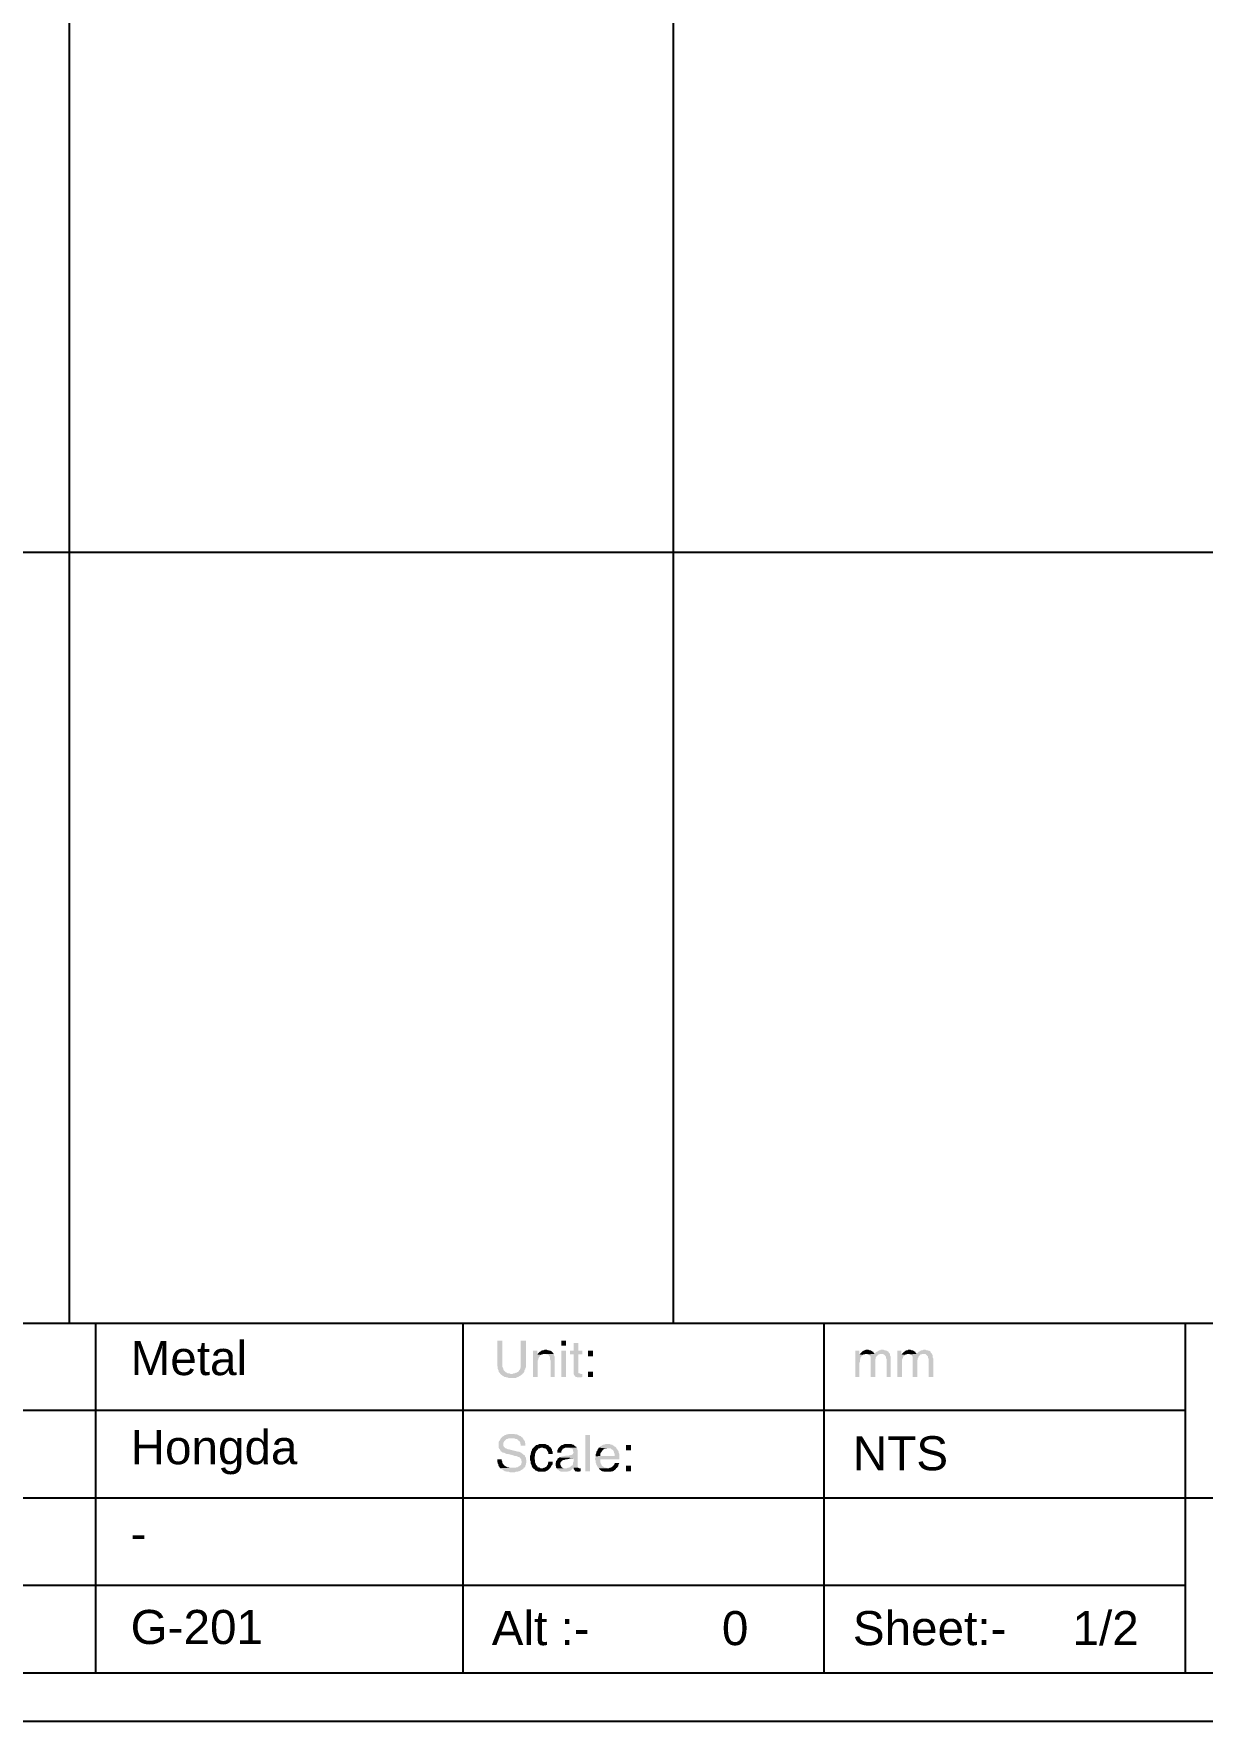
# Model space of a CAD drawing. Header units: inches. Extents: x 3613 to 8393, y -2205 to -794.
# Drawn here: x 7220 to 7322.8, y -1550.8 to -1402.3 of the extents above; entities that cross this region are included whole.
import ezdxf

# ---------------------------------------------------------------- set-up
doc = ezdxf.new("R2010")
doc.units = ezdxf.units.IN
doc.header["$MEASUREMENT"] = 0
doc.styles.get("Standard").update_dxf_attribs({"font": 'arial.ttf'})

msp = doc.modelspace()

# ---------------------------------------------------------------- hatches: boundary and pattern name
at = {"transparency": 33554559}
for points in [[(7261.207, -1517.322), (7260.756, -1517.322), (7260.756, -1519.534), (7260.801, -1519.624), (7260.801, -1519.805), (7260.846, -1519.895), (7260.891, -1519.985), (7260.891, -1520.076), (7260.936, -1520.121), (7260.981, -1520.166), (7261.026, -1520.256), (7262.019, -1520.256), (7261.929, -1520.256), (7261.839, -1520.211), (7261.658, -1520.211), (7261.613, -1520.166), (7261.523, -1520.121), (7261.478, -1520.076), (7261.433, -1520.03), (7261.387, -1519.985), (7261.342, -1519.94), (7261.297, -1519.85), (7261.297, -1519.805), (7261.252, -1519.714), (7261.207, -1519.624), (7261.207, -1519.353)], [(7263.283, -1517.322), (7262.832, -1517.322), (7262.832, -1519.353), (7262.832, -1519.669), (7262.787, -1519.76), (7262.787, -1519.805), (7262.741, -1519.895), (7262.696, -1519.94), (7262.651, -1520.03), (7262.606, -1520.076), (7262.516, -1520.121), (7262.471, -1520.166), (7262.38, -1520.166), (7262.29, -1520.211), (7262.2, -1520.211), (7262.11, -1520.256), (7261.026, -1520.256), (7261.072, -1520.301), (7261.117, -1520.346), (7261.207, -1520.391), (7261.252, -1520.437), (7261.342, -1520.482), (7261.387, -1520.527), (7261.478, -1520.527), (7261.568, -1520.572), (7261.658, -1520.572), (7261.748, -1520.617), (7262.38, -1520.617), (7262.471, -1520.572), (7262.561, -1520.527), (7262.606, -1520.527), (7262.696, -1520.482), (7262.741, -1520.437), (7262.832, -1520.391), (7262.877, -1520.346), (7262.967, -1520.301), (7262.967, -1520.256), (7263.057, -1520.211), (7263.102, -1520.121), (7263.148, -1520.076), (7263.148, -1519.985), (7263.193, -1519.895), (7263.238, -1519.85), (7263.238, -1519.76), (7263.283, -1519.669), (7263.283, -1519.353)], [(7266.803, -1517.774), (7266.803, -1517.322), (7266.397, -1517.322), (7266.397, -1517.774)], [(7267.886, -1517.548), (7267.48, -1517.548), (7267.48, -1518.225), (7267.164, -1518.225), (7267.164, -1518.541), (7267.48, -1518.541), (7267.48, -1520.256), (7267.525, -1520.346), (7267.571, -1520.391), (7267.571, -1520.437), (7267.616, -1520.482), (7267.661, -1520.527), (7267.751, -1520.527), (7267.841, -1520.572), (7268.112, -1520.572), (7268.248, -1520.527), (7268.248, -1520.256), (7268.112, -1520.256), (7268.022, -1520.211), (7267.932, -1520.211), (7267.886, -1520.166), (7267.886, -1518.541), (7268.248, -1518.541), (7268.248, -1518.225), (7267.886, -1518.225)], [(7264.276, -1518.225), (7263.915, -1518.225), (7263.915, -1520.527), (7264.321, -1520.527), (7264.321, -1519.308), (7264.321, -1519.083), (7264.366, -1518.992), (7264.366, -1518.902), (7264.411, -1518.857), (7264.456, -1518.767), (7264.502, -1518.722), (7264.502, -1518.722), (7264.547, -1518.631), (7264.592, -1518.586), (7264.276, -1518.541)], [(7264.998, -1518.135), (7264.908, -1518.135), (7264.817, -1518.18), (7264.727, -1518.18), (7264.637, -1518.225), (7264.592, -1518.27), (7264.502, -1518.315), (7264.456, -1518.36), (7264.366, -1518.451), (7264.276, -1518.541), (7264.592, -1518.586), (7264.682, -1518.541), (7264.772, -1518.541), (7264.817, -1518.496), (7265.72, -1518.496), (7265.675, -1518.406), (7265.63, -1518.36), (7265.585, -1518.315), (7265.54, -1518.27), (7265.449, -1518.225), (7265.359, -1518.225), (7265.314, -1518.18), (7265.224, -1518.18), (7265.133, -1518.135)], [(7265.72, -1518.496), (7264.908, -1518.496), (7264.998, -1518.496), (7265.088, -1518.541), (7265.179, -1518.541), (7265.269, -1518.586), (7265.314, -1518.631), (7265.314, -1518.676), (7265.359, -1518.722), (7265.404, -1518.767), (7265.404, -1518.992), (7265.449, -1519.083), (7265.449, -1520.527), (7265.81, -1520.527), (7265.81, -1518.722), (7265.765, -1518.631), (7265.765, -1518.541)], [(7266.803, -1520.527), (7266.803, -1518.225), (7266.397, -1518.225), (7266.397, -1520.527)], [(7269.195, -1518.722), (7269.195, -1518.225), (7268.744, -1518.225), (7268.744, -1518.722)], [(7292.619, -1518.225), (7292.258, -1518.225), (7292.258, -1520.527), (7292.619, -1520.527), (7292.619, -1519.308), (7292.664, -1519.218), (7292.664, -1519.037), (7292.709, -1518.947), (7292.709, -1518.857), (7292.754, -1518.767), (7292.799, -1518.722), (7292.845, -1518.676), (7292.935, -1518.586), (7292.619, -1518.541)], [(7293.341, -1518.135), (7293.206, -1518.135), (7293.115, -1518.18), (7293.07, -1518.18), (7292.98, -1518.225), (7292.89, -1518.27), (7292.845, -1518.315), (7292.754, -1518.406), (7292.709, -1518.451), (7292.619, -1518.541), (7292.935, -1518.586), (7292.98, -1518.541), (7293.07, -1518.541), (7293.16, -1518.496), (7293.251, -1518.496), (7293.928, -1518.451), (7293.883, -1518.406), (7293.837, -1518.315), (7293.792, -1518.315), (7293.747, -1518.27), (7293.657, -1518.225), (7293.612, -1518.18), (7293.522, -1518.18), (7293.431, -1518.135)], [(7293.928, -1518.451), (7293.251, -1518.496), (7293.296, -1518.496), (7293.386, -1518.541), (7293.973, -1518.496)], [(7294.605, -1518.135), (7294.514, -1518.135), (7294.469, -1518.18), (7294.379, -1518.18), (7294.289, -1518.225), (7294.244, -1518.27), (7294.153, -1518.315), (7294.063, -1518.36), (7294.018, -1518.451), (7293.973, -1518.496), (7293.386, -1518.541), (7293.476, -1518.541), (7293.522, -1518.631), (7293.522, -1518.631), (7293.567, -1518.676), (7293.612, -1518.767), (7293.612, -1520.527), (7294.018, -1520.527), (7294.018, -1518.992), (7294.063, -1518.902), (7294.063, -1518.812), (7294.108, -1518.767), (7294.153, -1518.676), (7294.199, -1518.676), (7294.244, -1518.586), (7294.334, -1518.541), (7294.379, -1518.541), (7294.469, -1518.496), (7294.56, -1518.496), (7295.282, -1518.451), (7295.237, -1518.406), (7295.191, -1518.36), (7295.191, -1518.315), (7295.101, -1518.27), (7295.056, -1518.225), (7294.966, -1518.225), (7294.921, -1518.18), (7294.83, -1518.18), (7294.74, -1518.135)], [(7295.282, -1518.451), (7294.56, -1518.496), (7294.695, -1518.496), (7294.74, -1518.541), (7294.83, -1518.586), (7294.876, -1518.631), (7294.921, -1518.676), (7294.966, -1518.767), (7294.966, -1518.857), (7295.011, -1518.947), (7295.011, -1520.527), (7295.372, -1520.527), (7295.372, -1518.902), (7295.372, -1518.722), (7295.327, -1518.631), (7295.327, -1518.541)], [(7296.32, -1518.225), (7295.959, -1518.225), (7295.959, -1520.527), (7296.365, -1520.527), (7296.365, -1519.037), (7296.41, -1518.947), (7296.455, -1518.857), (7296.455, -1518.767), (7296.5, -1518.722), (7296.591, -1518.676), (7296.636, -1518.586), (7296.32, -1518.541)], [(7297.042, -1518.135), (7296.906, -1518.135), (7296.861, -1518.18), (7296.771, -1518.18), (7296.681, -1518.225), (7296.636, -1518.27), (7296.545, -1518.315), (7296.455, -1518.406), (7296.41, -1518.451), (7296.32, -1518.541), (7296.636, -1518.586), (7296.726, -1518.541), (7296.771, -1518.541), (7296.861, -1518.496), (7296.952, -1518.496), (7297.629, -1518.451), (7297.583, -1518.406), (7297.538, -1518.315), (7297.538, -1518.315), (7297.448, -1518.27), (7297.403, -1518.225), (7297.313, -1518.18), (7297.222, -1518.18), (7297.132, -1518.135)], [(7297.629, -1518.451), (7296.952, -1518.496), (7296.997, -1518.496), (7297.087, -1518.541), (7297.674, -1518.496)], [(7298.351, -1518.135), (7298.26, -1518.135), (7298.17, -1518.18), (7298.08, -1518.18), (7297.99, -1518.225), (7297.944, -1518.27), (7297.854, -1518.315), (7297.809, -1518.36), (7297.719, -1518.451), (7297.674, -1518.496), (7297.087, -1518.541), (7297.177, -1518.541), (7297.222, -1518.631), (7297.222, -1518.631), (7297.268, -1518.676), (7297.313, -1518.767), (7297.313, -1520.527), (7297.719, -1520.527), (7297.719, -1519.083), (7297.764, -1518.992), (7297.764, -1518.902), (7297.809, -1518.812), (7297.854, -1518.767), (7297.854, -1518.676), (7297.899, -1518.676), (7297.944, -1518.586), (7298.035, -1518.541), (7298.125, -1518.541), (7298.17, -1518.496), (7298.26, -1518.496), (7298.983, -1518.451), (7298.937, -1518.406), (7298.892, -1518.36), (7298.892, -1518.315), (7298.847, -1518.27), (7298.757, -1518.225), (7298.712, -1518.225), (7298.621, -1518.18), (7298.531, -1518.18), (7298.441, -1518.135)], [(7298.983, -1518.451), (7298.26, -1518.496), (7298.396, -1518.496), (7298.486, -1518.541), (7298.531, -1518.586), (7298.576, -1518.631), (7298.621, -1518.676), (7298.667, -1518.767), (7298.667, -1518.857), (7298.712, -1518.947), (7298.712, -1520.527), (7299.118, -1520.527), (7299.118, -1518.902), (7299.118, -1518.902), (7299.073, -1518.812), (7299.073, -1518.631), (7299.028, -1518.541)], [(7269.195, -1520.527), (7269.195, -1520.076), (7268.744, -1520.076), (7268.744, -1520.527)], [(7261.117, -1525.898), (7261.072, -1525.943), (7261.026, -1526.033), (7260.981, -1526.123), (7260.936, -1526.168), (7260.891, -1526.259), (7260.891, -1526.755), (7260.936, -1526.845), (7260.981, -1526.89), (7261.026, -1526.981), (7261.072, -1527.026), (7261.072, -1527.071), (7261.162, -1527.116), (7261.207, -1527.161), (7261.297, -1527.206), (7261.387, -1527.206), (7261.478, -1527.252), (7261.568, -1527.297), (7261.658, -1527.297), (7262.2, -1527.432), (7262.29, -1527.477), (7262.425, -1527.477), (7262.516, -1527.522), (7262.606, -1527.567), (7262.651, -1527.567), (7262.741, -1527.613), (7262.787, -1527.658), (7262.787, -1527.658), (7262.832, -1527.748), (7262.877, -1527.793), (7262.877, -1527.883), (7262.922, -1527.974), (7262.922, -1528.064), (7262.877, -1528.109), (7262.877, -1528.199), (7262.832, -1528.29), (7262.741, -1528.335), (7262.696, -1528.38), (7262.696, -1528.38), (7262.606, -1528.425), (7262.561, -1528.47), (7262.471, -1528.47), (7262.38, -1528.515), (7262.11, -1528.515), (7261.026, -1528.56), (7261.117, -1528.606), (7261.162, -1528.651), (7261.252, -1528.696), (7261.297, -1528.741), (7261.387, -1528.786), (7261.433, -1528.831), (7261.523, -1528.831), (7261.613, -1528.876), (7261.794, -1528.876), (7261.884, -1528.921), (7262.29, -1528.921), (7262.38, -1528.876), (7262.561, -1528.876), (7262.606, -1528.831), (7262.696, -1528.831), (7262.787, -1528.786), (7262.832, -1528.741), (7262.922, -1528.696), (7262.967, -1528.651), (7263.012, -1528.651), (7263.057, -1528.606), (7263.102, -1528.515), (7263.193, -1528.47), (7263.238, -1528.38), (7263.238, -1528.335), (7263.283, -1528.244), (7263.283, -1528.154), (7263.328, -1528.064), (7263.328, -1527.838), (7263.283, -1527.748), (7263.283, -1527.658), (7263.238, -1527.567), (7263.193, -1527.522), (7263.193, -1527.432), (7263.102, -1527.387), (7263.102, -1527.387), (7263.057, -1527.342), (7263.012, -1527.297), (7262.922, -1527.252), (7262.877, -1527.206), (7262.787, -1527.161), (7262.696, -1527.116), (7262.606, -1527.116), (7262.471, -1527.071), (7261.929, -1526.936), (7261.929, -1526.936), (7261.794, -1526.89), (7261.703, -1526.89), (7261.613, -1526.845), (7261.523, -1526.8), (7261.478, -1526.8), (7261.433, -1526.755), (7261.387, -1526.71), (7261.342, -1526.665), (7261.297, -1526.575), (7261.297, -1526.349), (7261.342, -1526.259), (7261.387, -1526.168), (7261.433, -1526.123), (7261.478, -1526.078), (7261.523, -1526.033), (7261.568, -1525.988), (7261.658, -1525.988), (7261.748, -1525.943), (7262.019, -1525.943)], [(7262.019, -1525.537), (7261.794, -1525.537), (7261.703, -1525.582), (7261.613, -1525.582), (7261.523, -1525.627), (7261.478, -1525.627), (7261.387, -1525.672), (7261.342, -1525.717), (7261.252, -1525.762), (7261.207, -1525.807), (7261.162, -1525.852), (7261.117, -1525.898), (7262.019, -1525.943), (7262.29, -1525.943), (7262.38, -1525.988), (7262.471, -1525.988), (7262.516, -1526.033), (7262.606, -1526.078), (7262.606, -1526.123), (7262.696, -1526.168), (7262.741, -1526.213), (7262.787, -1526.304), (7262.787, -1526.394), (7262.832, -1526.484), (7262.832, -1526.575), (7263.238, -1526.575), (7263.238, -1526.394), (7263.193, -1526.304), (7263.193, -1526.213), (7263.148, -1526.123), (7263.102, -1526.078), (7263.057, -1525.988), (7263.012, -1525.943), (7262.967, -1525.852), (7262.877, -1525.807), (7262.877, -1525.807), (7262.787, -1525.717), (7262.741, -1525.717), (7262.651, -1525.672), (7262.561, -1525.627), (7262.516, -1525.582), (7262.335, -1525.582), (7262.245, -1525.537), (7262.155, -1525.537)], [(7264.727, -1526.439), (7264.456, -1526.439), (7264.366, -1526.484), (7264.276, -1526.529), (7264.186, -1526.529), (7264.14, -1526.575), (7264.05, -1526.665), (7264.005, -1526.71), (7263.96, -1526.755), (7264.772, -1526.755), (7264.863, -1526.8), (7264.953, -1526.8), (7265.043, -1526.845), (7265.088, -1526.89), (7265.133, -1526.981), (7265.179, -1527.026), (7265.224, -1527.116), (7265.269, -1527.206), (7265.269, -1527.297), (7265.63, -1527.297), (7265.63, -1527.071), (7265.585, -1527.026), (7265.585, -1526.936), (7265.54, -1526.845), (7265.494, -1526.8), (7265.449, -1526.71), (7265.359, -1526.665), (7265.359, -1526.62), (7265.314, -1526.575), (7265.224, -1526.529), (7265.133, -1526.529), (7265.088, -1526.484), (7264.998, -1526.439), (7264.817, -1526.439)], [(7266.984, -1526.439), (7266.668, -1526.439), (7266.578, -1526.484), (7266.487, -1526.529), (7266.442, -1526.529), (7266.352, -1526.575), (7266.307, -1526.62), (7266.262, -1526.665), (7266.217, -1526.71), (7266.171, -1526.755), (7266.126, -1526.845), (7266.081, -1526.936), (7266.036, -1527.026), (7266.036, -1527.206), (7266.397, -1527.206), (7266.397, -1527.071), (7266.442, -1526.981), (7266.487, -1526.936), (7266.533, -1526.845), (7266.578, -1526.845), (7266.668, -1526.8), (7266.758, -1526.755), (7267.751, -1526.755), (7267.706, -1526.665), (7267.616, -1526.62), (7267.571, -1526.575), (7267.525, -1526.529), (7267.435, -1526.484), (7267.39, -1526.484), (7267.3, -1526.439), (7267.074, -1526.439)], [(7268.518, -1528.831), (7268.518, -1525.627), (7268.925, -1525.627), (7268.925, -1528.831)], [(7270.504, -1526.439), (7270.278, -1526.439), (7270.188, -1526.484), (7270.098, -1526.484), (7270.008, -1526.529), (7269.963, -1526.575), (7269.872, -1526.62), (7269.827, -1526.665), (7269.737, -1526.71), (7269.692, -1526.755), (7270.504, -1526.8), (7270.685, -1526.8), (7270.775, -1526.845), (7270.82, -1526.89), (7270.91, -1526.936), (7270.955, -1526.981), (7270.955, -1526.981), (7271.001, -1527.071), (7271.046, -1527.116), (7271.046, -1527.206), (7271.091, -1527.297), (7271.091, -1527.477), (7269.827, -1527.477), (7269.421, -1527.522), (7269.421, -1527.613), (7269.376, -1527.703), (7269.376, -1527.793), (7269.421, -1527.883), (7269.421, -1528.064), (7269.466, -1528.154), (7269.466, -1528.244), (7269.511, -1528.29), (7269.556, -1528.38), (7269.601, -1528.47), (7269.647, -1528.515), (7269.692, -1528.56), (7270.504, -1528.56), (7270.414, -1528.56), (7270.324, -1528.515), (7270.233, -1528.515), (7270.143, -1528.47), (7270.098, -1528.425), (7270.008, -1528.38), (7269.963, -1528.335), (7269.963, -1528.29), (7269.917, -1528.244), (7269.872, -1528.154), (7269.872, -1528.109), (7269.827, -1528.019), (7269.827, -1527.793), (7271.497, -1527.793), (7271.497, -1527.297), (7271.452, -1527.206), (7271.452, -1527.116), (7271.407, -1527.026), (7271.362, -1526.981), (7271.317, -1526.89), (7271.271, -1526.845), (7271.226, -1526.755), (7271.181, -1526.71), (7271.136, -1526.665), (7271.046, -1526.62), (7271.001, -1526.575), (7270.91, -1526.529), (7270.865, -1526.484), (7270.775, -1526.484), (7270.685, -1526.439), (7270.594, -1526.439)], [(7272.535, -1526.981), (7272.535, -1526.529), (7272.084, -1526.529), (7272.084, -1526.981)], [(7261.162, -1527.793), (7260.756, -1527.793), (7260.756, -1527.974), (7260.801, -1528.064), (7260.801, -1528.154), (7260.846, -1528.199), (7260.846, -1528.29), (7260.891, -1528.38), (7260.936, -1528.425), (7260.981, -1528.515), (7261.026, -1528.56), (7262.11, -1528.515), (7261.794, -1528.515), (7261.703, -1528.47), (7261.613, -1528.47), (7261.568, -1528.425), (7261.478, -1528.38), (7261.433, -1528.335), (7261.387, -1528.335), (7261.342, -1528.29), (7261.297, -1528.199), (7261.252, -1528.154), (7261.207, -1528.064), (7261.207, -1527.974), (7261.162, -1527.883)], [(7263.96, -1526.755), (7263.87, -1526.845), (7263.825, -1526.89), (7263.825, -1526.981), (7263.779, -1527.026), (7263.734, -1527.116), (7263.734, -1527.206), (7263.689, -1527.297), (7263.689, -1527.387), (7263.644, -1527.477), (7263.644, -1527.838), (7263.689, -1527.929), (7263.689, -1528.109), (7263.734, -1528.199), (7263.779, -1528.29), (7263.779, -1528.38), (7263.825, -1528.425), (7263.87, -1528.515), (7263.915, -1528.56), (7264.682, -1528.56), (7264.547, -1528.56), (7264.502, -1528.515), (7264.411, -1528.47), (7264.321, -1528.47), (7264.276, -1528.38), (7264.231, -1528.335), (7264.186, -1528.29), (7264.14, -1528.199), (7264.14, -1528.154), (7264.095, -1528.064), (7264.095, -1527.883), (7264.05, -1527.748), (7264.05, -1527.567), (7264.095, -1527.477), (7264.095, -1527.297), (7264.14, -1527.206), (7264.14, -1527.116), (7264.186, -1527.071), (7264.231, -1527.026), (7264.231, -1526.981), (7264.321, -1526.936), (7264.366, -1526.845), (7264.456, -1526.8), (7264.502, -1526.8), (7264.592, -1526.755), (7264.682, -1526.755)], [(7265.63, -1527.974), (7265.269, -1527.974), (7265.269, -1528.019), (7265.224, -1528.109), (7265.224, -1528.199), (7265.179, -1528.29), (7265.133, -1528.335), (7265.088, -1528.425), (7264.998, -1528.47), (7264.953, -1528.515), (7264.863, -1528.515), (7264.772, -1528.56), (7263.915, -1528.56), (7263.96, -1528.606), (7264.05, -1528.651), (7264.095, -1528.741), (7264.186, -1528.786), (7264.231, -1528.786), (7264.321, -1528.831), (7264.411, -1528.876), (7264.953, -1528.876), (7265.043, -1528.831), (7265.133, -1528.786), (7265.224, -1528.741), (7265.269, -1528.696), (7265.314, -1528.651), (7265.359, -1528.606), (7265.404, -1528.56), (7265.449, -1528.515), (7265.494, -1528.425), (7265.54, -1528.335), (7265.585, -1528.29), (7265.63, -1528.199), (7265.63, -1528.109)], [(7266.217, -1527.613), (7266.171, -1527.658), (7266.081, -1527.703), (7266.081, -1527.748), (7266.036, -1527.793), (7265.991, -1527.883), (7265.946, -1527.929), (7265.946, -1528.019), (7265.901, -1528.109), (7265.901, -1528.335), (7265.946, -1528.425), (7265.946, -1528.515), (7265.991, -1528.56), (7266.713, -1528.56), (7266.578, -1528.56), (7266.487, -1528.515), (7266.442, -1528.47), (7266.397, -1528.425), (7266.352, -1528.335), (7266.307, -1528.244), (7266.307, -1528.109), (7266.352, -1528.019), (7266.397, -1527.974), (7266.442, -1527.929), (7266.487, -1527.883), (7266.578, -1527.838), (7266.668, -1527.838), (7266.758, -1527.793), (7266.848, -1527.793), (7267.209, -1527.703), (7267.39, -1527.703), (7267.48, -1527.658)], [(7267.751, -1526.755), (7266.939, -1526.755), (7267.119, -1526.755), (7267.164, -1526.8), (7267.255, -1526.8), (7267.345, -1526.845), (7267.39, -1526.89), (7267.435, -1526.981), (7267.435, -1527.071), (7267.48, -1527.161), (7267.48, -1527.161), (7267.435, -1527.252), (7267.435, -1527.297), (7267.39, -1527.342), (7267.3, -1527.387), (7267.255, -1527.387), (7267.164, -1527.432), (7266.668, -1527.477), (7266.533, -1527.522), (7266.442, -1527.522), (7266.352, -1527.567), (7266.307, -1527.567), (7266.217, -1527.613), (7267.48, -1527.658), (7267.48, -1527.974), (7267.435, -1528.064), (7267.435, -1528.199), (7267.39, -1528.29), (7267.3, -1528.335), (7267.255, -1528.38), (7267.209, -1528.425), (7267.164, -1528.47), (7267.074, -1528.515), (7266.984, -1528.515), (7266.894, -1528.56), (7265.991, -1528.56), (7266.036, -1528.651), (7266.126, -1528.696), (7266.171, -1528.741), (7266.217, -1528.786), (7266.307, -1528.831), (7266.397, -1528.876), (7266.939, -1528.876), (7266.984, -1528.831), (7267.074, -1528.831), (7267.164, -1528.786), (7267.255, -1528.741), (7267.3, -1528.696), (7267.39, -1528.606), (7267.39, -1528.606), (7267.48, -1528.515), (7267.886, -1528.515), (7267.841, -1528.425), (7267.841, -1526.981), (7267.796, -1526.89), (7267.796, -1526.8)], [(7269.692, -1526.755), (7269.692, -1526.8), (7269.601, -1526.89), (7269.601, -1526.936), (7269.556, -1527.026), (7269.511, -1527.071), (7269.466, -1527.161), (7269.466, -1527.252), (7269.421, -1527.342), (7269.421, -1527.522), (7269.827, -1527.477), (7269.827, -1527.297), (7269.872, -1527.206), (7269.917, -1527.161), (7269.963, -1527.071), (7270.008, -1527.026), (7270.008, -1526.981), (7270.098, -1526.936), (7270.143, -1526.845), (7270.233, -1526.845), (7270.324, -1526.8), (7270.504, -1526.8)], [(7267.886, -1528.515), (7267.48, -1528.515), (7267.48, -1528.606), (7267.977, -1528.56), (7267.977, -1528.56)], [(7268.112, -1528.56), (7267.977, -1528.56), (7267.48, -1528.606), (7267.525, -1528.696), (7267.571, -1528.741), (7267.571, -1528.741), (7267.616, -1528.831), (7267.706, -1528.831), (7267.796, -1528.876), (7267.977, -1528.876), (7268.022, -1528.831), (7268.112, -1528.831)], [(7271.497, -1528.109), (7271.091, -1528.109), (7271.091, -1528.154), (7271.046, -1528.244), (7271.001, -1528.29), (7270.955, -1528.38), (7270.865, -1528.425), (7270.82, -1528.47), (7270.73, -1528.515), (7270.685, -1528.515), (7270.594, -1528.56), (7269.692, -1528.56), (7269.737, -1528.651), (7269.782, -1528.696), (7269.872, -1528.741), (7269.917, -1528.786), (7270.008, -1528.831), (7270.098, -1528.831), (7270.188, -1528.876), (7270.775, -1528.876), (7270.82, -1528.831), (7270.91, -1528.831), (7271.001, -1528.786), (7271.046, -1528.741), (7271.136, -1528.696), (7271.181, -1528.651), (7271.226, -1528.56), (7271.317, -1528.515), (7271.362, -1528.425), (7271.407, -1528.38), (7271.407, -1528.29), (7271.452, -1528.199)], [(7272.535, -1528.831), (7272.535, -1528.335), (7272.084, -1528.335), (7272.084, -1528.831)]]:
    msp.add_hatch(color=256, dxfattribs=at).paths.add_polyline_path(points)

# ---------------------------------------------------------------- linework, layer by layer
for p, q in [((7223.1, -1259.827), (7223.1, -1515.788)), ((7276.247, -1259.827), (7276.247, -1515.788)), ((7025.147, -1447.959), (7421.585, -1447.959)), ((7012.33, -1546.568), (7421.585, -1546.568))]:
    msp.add_line(p, q)
msp.add_lwpolyline([(7425.623, -1550.827), (7425.623, -1253.827), (7005.623, -1253.827), (7005.623, -1550.827)], close=True)
for points in [[(7025.147, -1515.788), (7421.585, -1515.788)], [(7225.417, -1515.788), (7225.417, -1546.568)], [(7257.732, -1515.788), (7257.732, -1546.568)], [(7289.505, -1515.788), (7289.505, -1546.568)], [(7321.278, -1515.788), (7321.278, -1546.568)], [(7025.147, -1523.46), (7321.278, -1523.46)], [(7025.147, -1531.178), (7374.218, -1531.178)], [(7025.147, -1538.851), (7321.278, -1538.851)]]:
    msp.add_lwpolyline(points)

# ---------------------------------------------------------------- texts
at = {"width": 34.34827, "attachment_point": 5}
for s, insert, char_height in [('\\pxql;Metal ', (7245.681, -1518.891), 2.99966), ('\\pxql;Hongda', (7245.681, -1527.163), 2.99966), ('\\pxql;NTS', (7309.222, -1527.263), 2.9997), ('\\pxql;-', (7245.681, -1534.281), 2.9997), ('\\pxql;G-201', (7245.681, -1542.553), 2.99966), ('\\pxql;Alt :-          0', (7277.449, -1542.653), 2.99966), ('\\pxql;Sheet:-     1/2', (7309.222, -1542.653), 2.99966)]:
    msp.add_mtext(s, dxfattribs=dict(at, insert=insert, char_height=char_height))

doc.saveas('drawing.dxf')
